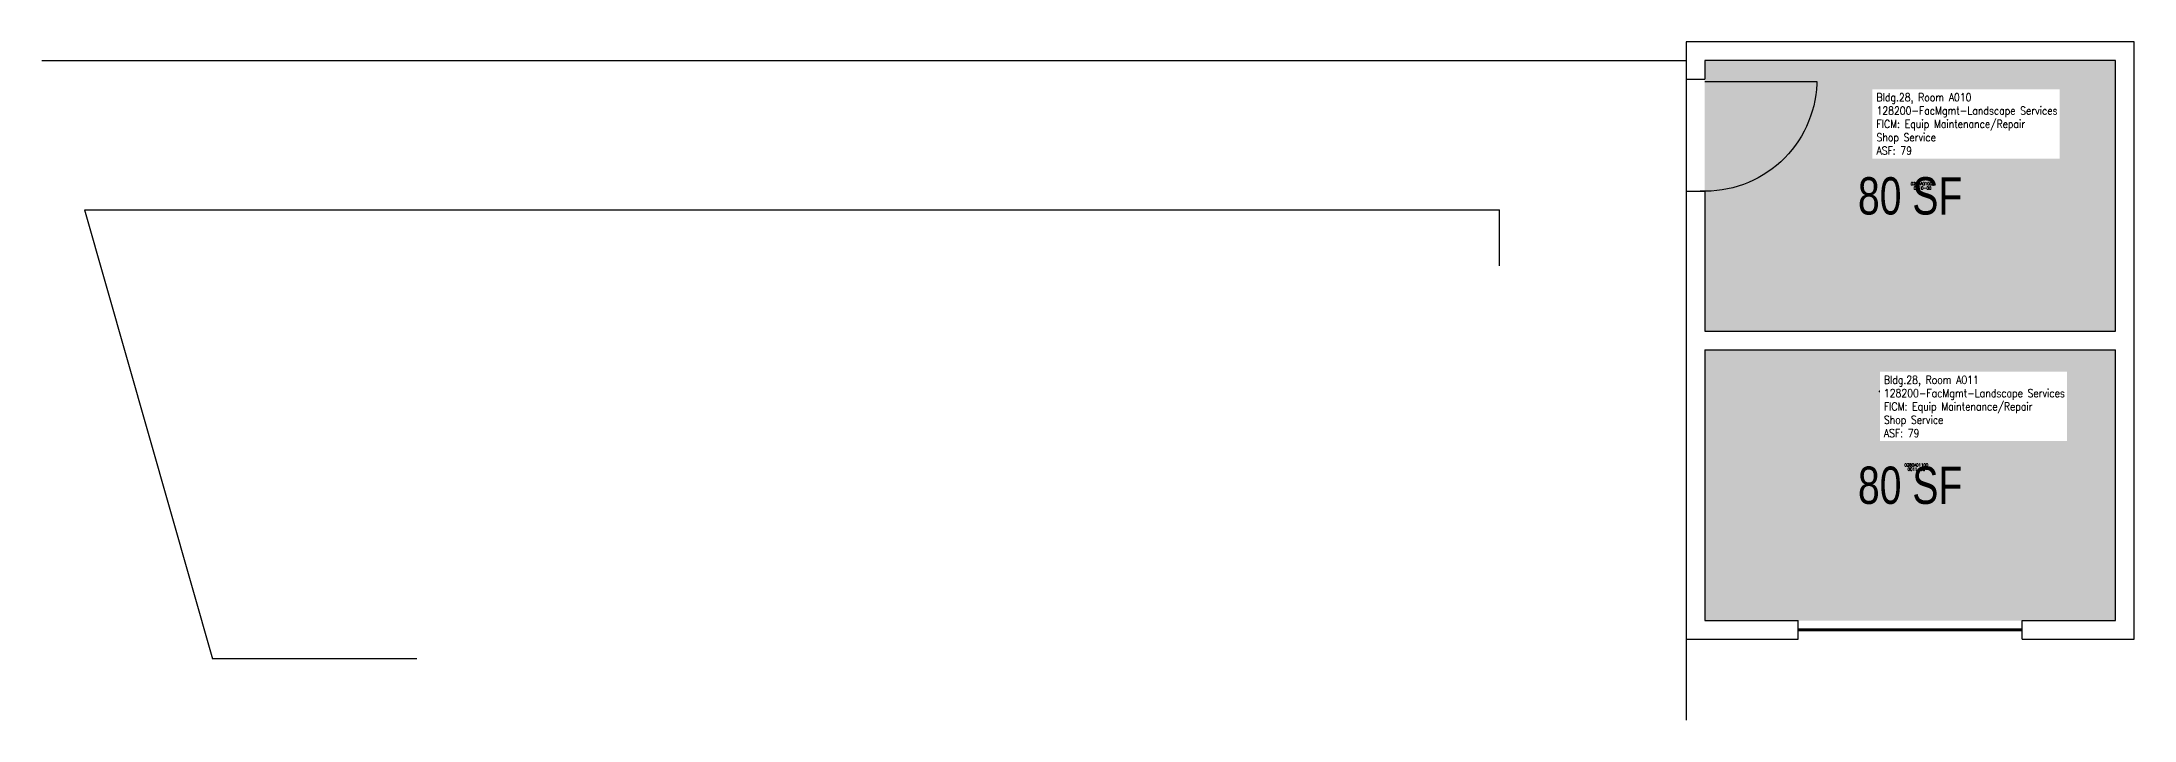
# Model space of a CAD drawing. Header units: inches. Extents: x -635 to 546, y -330 to 1496.
# Drawn here: x -126 to 546, y 1078 to 1296 of the extents above; entities that cross this region are included whole.
import ezdxf
from ezdxf.enums import TextEntityAlignment as Align

# ---------------------------------------------------------------- set-up
doc = ezdxf.new("R2010")
doc.units = ezdxf.units.IN
doc.header["$LTSCALE"] = 100
doc.header["$MEASUREMENT"] = 0
doc.layers.get('0').update_dxf_attribs({"linetype": 'CONTINUOUS'})
for name, color, linetype in [('A-DOOR', 2, 'CONTINUOUS'), ('A-IDEN-RNUM', 7, 'CONTINUOUS'), ('A-IDEN-SNUM', 4, 'CONTINUOUS'), ('A-IDEN-VNUM', 4, 'CONTINUOUS'), ('A-SITE', 3, 'CONTINUOUS'), ('A-WALL', 5, 'CONTINUOUS'), ('AREA-TEXT', 3, 'CONTINUOUS'), ('Rooms-Category-Color', 7, 'CONTINUOUS'), ('Rooms-College-Color', 7, 'CONTINUOUS'), ('Rooms-Department-Color', 7, 'CONTINUOUS'), ('Rooms-Division-Color', 7, 'CONTINUOUS'), ('Rooms-Information', 7, 'CONTINUOUS')]:
    doc.layers.add(name, color=color, linetype=linetype)
doc.styles.add('AREA', font='arial.ttf', dxfattribs={"width": 0.75, "height": 24})
doc.styles.add('ROOMSNUMBER', font='TXT.SHX', dxfattribs={"height": 0.03})
doc.styles.add('ROOMVNUMBER', font='simplex.shx', dxfattribs={"width": 0.85})

# ---------------------------------------------------------------- blocks, each defined once
blk = doc.blocks.new('36DOOR')
blk.add_lwpolyline([(-0.75, 0, 1.5, 1.5, 0), (-0.75, 36, 0, 0, 0), (-1.5, 36, 0, 0, 0.414214), (-36, -1.5, 0, 0, 0.414214)], format="xyseb")

msp = doc.modelspace()

# ---------------------------------------------------------------- hatches: boundary and pattern name
at = {"layer": 'Rooms-Category-Color', "true_color": 0xe3c5e1}
for points in [[(408, 1248), (408, 1284), (408, 1290), (540, 1290), (540, 1203), (408, 1203)], [(438, 1110), (510, 1110), (540, 1110), (540, 1197), (408, 1197), (408, 1110)]]:
    msp.add_hatch(color=254, dxfattribs=at).paths.add_polyline_path(points)
at = {"layer": 'Rooms-College-Color', "true_color": 0xadadad}
for points in [[(408, 1248), (408, 1284), (408, 1290), (540, 1290), (540, 1203), (408, 1203)], [(438, 1110), (510, 1110), (540, 1110), (540, 1197), (408, 1197), (408, 1110)]]:
    msp.add_hatch(color=253, dxfattribs=at).paths.add_polyline_path(points)
at = {"layer": 'Rooms-Department-Color', "true_color": 0x80bc67}
for points in [[(408, 1248), (408, 1284), (408, 1290), (540, 1290), (540, 1203), (408, 1203)], [(438, 1110), (510, 1110), (540, 1110), (540, 1197), (408, 1197), (408, 1110)]]:
    msp.add_hatch(color=83, dxfattribs=at).paths.add_polyline_path(points)
at = {"layer": 'Rooms-Division-Color', "true_color": 0x80bc67}
for points in [[(408, 1248), (408, 1284), (408, 1290), (540, 1290), (540, 1203), (408, 1203)], [(438, 1110), (510, 1110), (540, 1110), (540, 1197), (408, 1197), (408, 1110)]]:
    msp.add_hatch(color=83, dxfattribs=at).paths.add_polyline_path(points)

# ---------------------------------------------------------------- linework, layer by layer
at = {"layer": 'A-DOOR', "const_width": 1}
msp.add_lwpolyline([(510, 1107), (438, 1107)], dxfattribs=at)
at = {"layer": 'A-SITE'}
for p, q in [((-126.48, 1290), (402, 1290)), ((402, 1290), (402, 1078)), ((-112.78, 1242), (342, 1242)), ((-112.78, 1242), (-71.62, 1097.71)), ((342, 1224), (342, 1242)), ((-6, 1097.71), (-71.62, 1097.71))]:
    msp.add_line(p, q, dxfattribs=at)
at = {"layer": 'A-WALL'}
for p, q in [((546, 1296), (402, 1296)), ((402, 1296), (402, 1284)), ((546, 1104), (546, 1296)), ((540, 1290), (408, 1290)), ((408, 1290), (408, 1284)), ((540, 1203), (540, 1290)), ((402, 1284), (408, 1284)), ((402, 1248), (408, 1248)), ((402, 1248), (402, 1104)), ((408, 1248), (408, 1203)), ((408, 1203), (540, 1203)), ((408, 1197), (408, 1110)), ((408, 1197), (540, 1197)), ((540, 1110), (540, 1197)), ((408, 1110), (438, 1110)), ((438, 1104), (438, 1110)), ((510, 1104), (510, 1110)), ((510, 1110), (540, 1110)), ((402, 1104), (438, 1104)), ((510, 1104), (546, 1104))]:
    msp.add_line(p, q, dxfattribs=at)

# ---------------------------------------------------------------- block references
at = {"layer": 'A-DOOR', "xscale": -0.9999999990686774, "yscale": 0.9999999974767891, "rotation": 270}
msp.add_blockref('36DOOR', (408, 1284), dxfattribs=at)

# ---------------------------------------------------------------- texts
at = {"layer": 'A-IDEN-RNUM', "style": 'ROOMSNUMBER', "width": 0.85}
for s, p in [('0010-00', (478, 1249)), ('0011-00', (476, 1158.68))]:
    msp.add_text(s, height=1, dxfattribs=at).set_placement(p, align=Align.MIDDLE)
at = {"layer": 'A-IDEN-SNUM', "style": 'ROOMSNUMBER', "width": 0.85}
for s, p in [('0280A01000', (478, 1250.4)), ('0280A01100', (476, 1160))]:
    msp.add_text(s, height=1, dxfattribs=at).set_placement(p, align=Align.MIDDLE)
at = {"layer": 'A-IDEN-VNUM', "style": 'ROOMVNUMBER', "width": 0.85}
for s, p in [('10', (474.11, 1268.75)), ('11', (473.21, 1177.95))]:
    msp.add_text(s, height=18, dxfattribs=at).set_placement(p, align=Align.MIDDLE)
at = {"layer": 'AREA-TEXT', "style": 'AREA', "width": 0.75}
for p in [(474, 1246.5), (474, 1153.5)]:
    msp.add_text('80 SF', height=12, dxfattribs=at).set_placement(p, align=Align.MIDDLE_CENTER)

# ---------------------------------------------------------------- next in the draw order: texts
at = {"layer": 'Rooms-Information', "char_height": 2.57143, "width": 57.6, "attachment_point": 7, "style": 'ROOMVNUMBER', "bg_fill": 3, "box_fill_scale": 1.5, "bg_fill_color": 256, "bg_fill_true_color": 13158600, "bg_fill_transparency": 0}
for s, insert in [('Bldg.28, Room A010^M^J128200-FacMgmt-Landscape Services^M^JFICM: Equip Maintenance/Repair Shop Service^M^JASF: 79', (463.18, 1259.75)), ('Bldg.28, Room A011^M^J128200-FacMgmt-Landscape Services^M^JFICM: Equip Maintenance/Repair Shop Service^M^JASF: 79', (465.56, 1168.95))]:
    msp.add_mtext(s, dxfattribs=dict(at, insert=insert))

doc.saveas('drawing.dxf')
